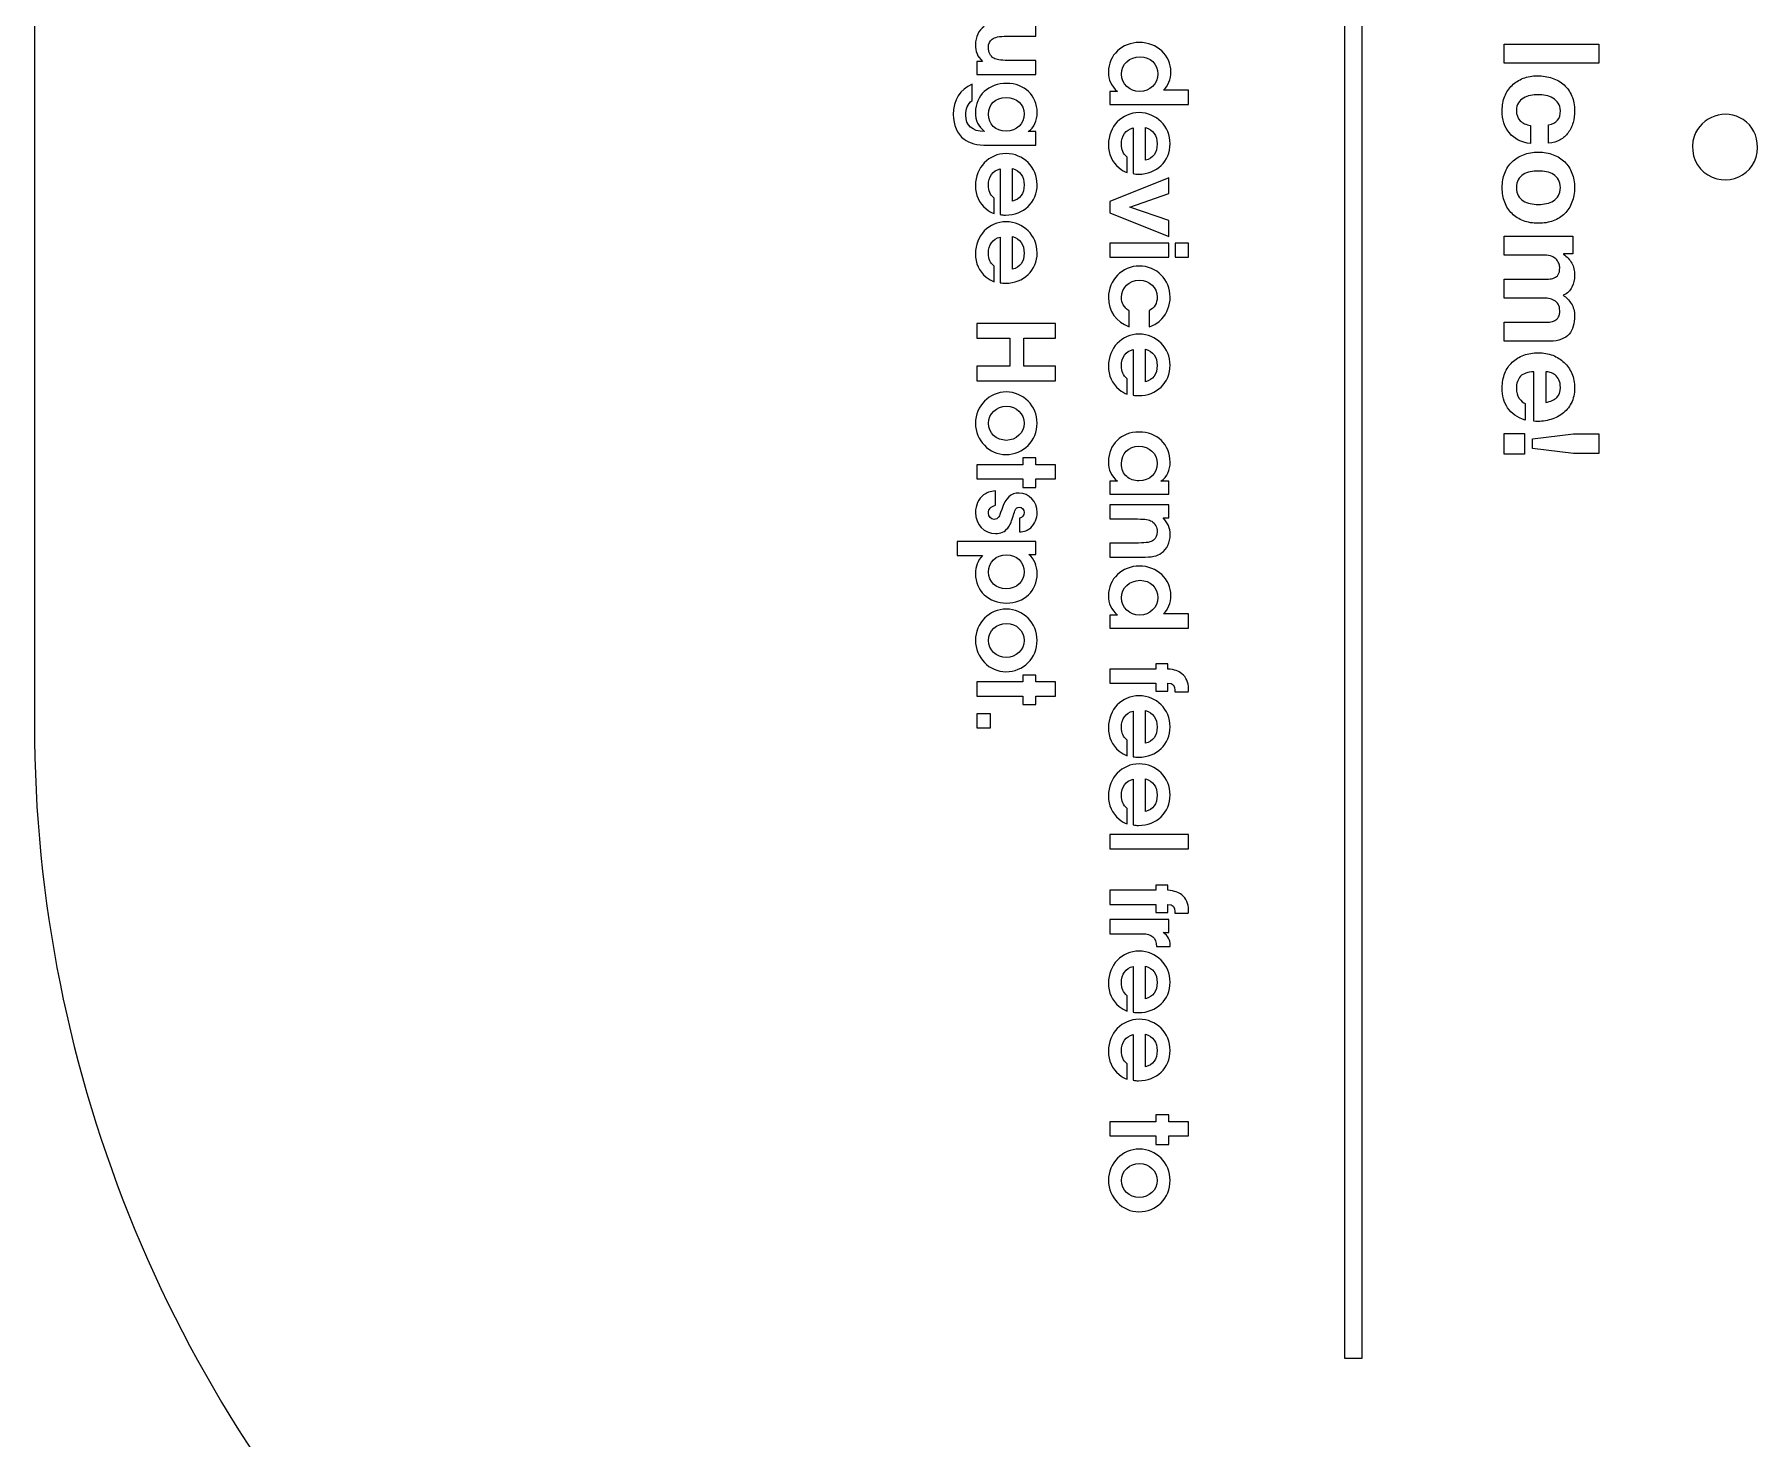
# Model space of a CAD drawing. Extents: x -98 to 566, y 230 to 443.
# Drawn here: x 146.54 to 192.25, y 312.29 to 349.54 of the extents above; entities that cross this region are included whole.
import ezdxf

# ---------------------------------------------------------------- set-up
doc = ezdxf.new("R2010")
doc.units = 0
doc.layers.add('Layer', color=7, linetype='CONTINUOUS')
doc.layers.add('Layer_1', color=7, linetype='CONTINUOUS')

msp = doc.modelspace()

# ---------------------------------------------------------------- linework, layer by layer
at = {"layer": 'Layer', "color": 7}
for p, q in [((181.2925, 376.683681), (181.2925, 314.427222)), ((181.759931, 314.427222), (181.759931, 376.683681)), ((173.100958, 349.490568), (173.100958, 349.865923)), ((172.336135, 349.490568), (173.100958, 349.490568)), ((185.522924, 348.780158), (185.522924, 349.281102)), ((185.522924, 349.281102), (188.041751, 349.281102)), ((188.041751, 349.281102), (188.041751, 348.780158)), ((171.687024, 348.821701), (171.537447, 348.821701)), ((171.537447, 348.821701), (171.537447, 348.474568)), ((173.100958, 348.849923), (172.364358, 348.849923)), ((173.100958, 348.474568), (173.100958, 348.849923)), ((188.041751, 348.780158), (185.522924, 348.780158)), ((171.537447, 348.474568), (173.100958, 348.474568)), ((171.410447, 347.789868), (171.410447, 348.216024)), ((175.268424, 348.026286), (175.065224, 348.026286)), ((175.065224, 348.026286), (175.065224, 347.681975)), ((177.150847, 348.05733), (176.490447, 348.05733)), ((177.150847, 347.681975), (177.150847, 348.05733)), ((175.065224, 347.681975), (177.150847, 347.681975)), ((173.100958, 346.960135), (172.903402, 346.960135)), ((173.100958, 346.601713), (173.100958, 346.960135)), ((175.680469, 347.057812), (175.680469, 345.847079)), ((176.010669, 346.202679), (176.010669, 347.069101)), ((186.221426, 347.126307), (186.221426, 346.643002)), ((186.704729, 346.653585), (186.704729, 347.143946)), ((171.83378, 346.601713), (173.100958, 346.601713)), ((192.246518, 346.537169), (192.246518, 346.537169)), ((175.528069, 345.872479), (175.528069, 346.281701)), ((172.152691, 345.971934), (172.152691, 344.7612)), ((172.482891, 345.1168), (172.482891, 345.983223)), ((176.628735, 345.738084), (175.065224, 345.108729)), ((176.628735, 345.320396), (176.628735, 345.738084)), ((172.000291, 344.7866), (172.000291, 345.195823)), ((175.065224, 345.108729), (175.065224, 344.809573)), ((175.59298, 344.959151), (176.628735, 345.320396)), ((175.065224, 344.809573), (176.628735, 344.180218)), ((176.628735, 344.603551), (175.59298, 344.959151)), ((176.628735, 344.180218), (176.628735, 344.603551)), ((172.152691, 344.163934), (172.152691, 342.9532)), ((172.482891, 343.3088), (172.482891, 344.175222)), ((175.065224, 344.00651), (175.065224, 343.631154)), ((176.628735, 344.00651), (175.065224, 344.00651)), ((176.628735, 343.631154), (176.628735, 344.00651)), ((176.798069, 344.00651), (176.798069, 343.631154)), ((177.150847, 344.00651), (176.798069, 344.00651)), ((177.150847, 343.631154), (177.150847, 344.00651)), ((185.522924, 343.688022), (185.522924, 344.188967)), ((185.522924, 344.188967), (187.346785, 344.188967)), ((187.346785, 344.189249), (187.346785, 343.716527)), ((172.000291, 342.9786), (172.000291, 343.387822)), ((175.065224, 343.631154), (176.628735, 343.631154)), ((176.798069, 343.631154), (177.150847, 343.631154)), ((186.581257, 343.688022), (185.522924, 343.688022)), ((187.346785, 343.716527), (187.09984, 343.716527)), ((187.09984, 343.716527), (187.09984, 343.709471)), ((185.522924, 342.545163), (185.522924, 343.046108)), ((185.522924, 343.046108), (186.545979, 343.046108)), ((186.538926, 342.545163), (185.522924, 342.545163)), ((175.578869, 341.784772), (175.578869, 342.208105)), ((176.106624, 342.208105), (176.106624, 341.784772)), ((171.537447, 341.86687), (171.537447, 341.480226)), ((173.623069, 341.86687), (171.537447, 341.86687)), ((171.537447, 341.480226), (172.412335, 341.480226)), ((172.412335, 341.480226), (172.412335, 340.735159)), ((172.782047, 340.735159), (172.782047, 341.480226)), ((172.782047, 341.480226), (173.623069, 341.480226)), ((173.623069, 341.480226), (173.623069, 341.86687)), ((185.522924, 341.402304), (185.522924, 341.903249)), ((185.522924, 341.903249), (186.556565, 341.903249)), ((175.680469, 341.181861), (175.680469, 339.971127)), ((176.010669, 340.326727), (176.010669, 341.19315)), ((186.743538, 341.402304), (185.522924, 341.402304)), ((172.412335, 340.735159), (171.537447, 340.735159)), ((171.537447, 340.735159), (171.537447, 340.348515)), ((173.623069, 340.735159), (172.782047, 340.735159)), ((173.623069, 340.348515), (173.623069, 340.735159)), ((186.313146, 339.277707), (186.313146, 340.593568)), ((186.630646, 340.593568), (186.630646, 339.778652)), ((171.537447, 340.348515), (173.623069, 340.348515)), ((175.528069, 339.996527), (175.528069, 340.40575)), ((186.087368, 339.75043), (186.087368, 339.309457)), ((185.522924, 338.402056), (185.522924, 338.955918)), ((185.522924, 338.955918), (186.066201, 338.955918)), ((186.066201, 338.955918), (186.066201, 338.402056)), ((186.277868, 338.807751), (187.364424, 338.941806)), ((186.277868, 338.557279), (186.277868, 338.807751)), ((187.364424, 338.941806), (188.041751, 338.941806)), ((188.041751, 338.941806), (188.041751, 338.419695)), ((173.100958, 338.307173), (172.759469, 338.307173)), ((172.759469, 338.307173), (172.759469, 338.123729)), ((173.100958, 338.123729), (173.100958, 338.307173)), ((186.066201, 338.402056), (185.522924, 338.402056)), ((187.364424, 338.419695), (186.277868, 338.557279)), ((188.041751, 338.419695), (187.364424, 338.419695)), ((171.537447, 338.123729), (171.537447, 337.748373)), ((172.759469, 338.123729), (171.537447, 338.123729)), ((173.623069, 338.123729), (173.100958, 338.123729)), ((173.623069, 337.748373), (173.623069, 338.123729)), ((171.537447, 337.748373), (172.759469, 337.748373)), ((172.034158, 337.051905), (172.034158, 337.430083)), ((172.759469, 337.748373), (172.759469, 337.522596)), ((172.759469, 337.522596), (173.100958, 337.522596)), ((173.100958, 337.522596), (173.100958, 337.748373)), ((173.100958, 337.748373), (173.623069, 337.748373)), ((175.268424, 337.685353), (175.065224, 337.685353)), ((175.065224, 337.685353), (175.065224, 337.341042)), ((175.065224, 337.341042), (176.628735, 337.341042)), ((176.628735, 337.685353), (176.419891, 337.685353)), ((176.628735, 337.341042), (176.628735, 337.685353)), ((175.065224, 337.06119), (175.065224, 336.685835)), ((176.628735, 337.06119), (175.065224, 337.06119)), ((176.628735, 336.714057), (176.628735, 337.06119)), ((172.669158, 336.707594), (172.669158, 336.340705)), ((175.065224, 336.685835), (175.801824, 336.685835)), ((176.479158, 336.714057), (176.628735, 336.714057)), ((171.015335, 336.091052), (171.015335, 335.715696)), ((173.100958, 336.091052), (171.015335, 336.091052)), ((173.100958, 335.74674), (173.100958, 336.091052)), ((175.830047, 336.048013), (175.065224, 336.048013)), ((175.065224, 336.048013), (175.065224, 335.672657)), ((171.015335, 335.715696), (171.684202, 335.715696)), ((172.917513, 335.74674), (173.100958, 335.74674)), ((175.065224, 335.672657), (175.903424, 335.672657)), ((175.268424, 334.135647), (175.065224, 334.135647)), ((175.065224, 334.135647), (175.065224, 333.791336)), ((177.150847, 334.166691), (176.490447, 334.166691)), ((177.150847, 333.791336), (177.150847, 334.166691)), ((175.065224, 333.791336), (177.150847, 333.791336)), ((176.600513, 332.841799), (176.287247, 332.841799)), ((176.287247, 332.841799), (176.287247, 332.706332)), ((176.600513, 332.706332), (176.600513, 332.841799)), ((171.537447, 332.363517), (171.537447, 331.988161)), ((172.759469, 332.363517), (171.537447, 332.363517)), ((173.100958, 332.546961), (172.759469, 332.546961)), ((172.759469, 332.546961), (172.759469, 332.363517)), ((173.100958, 332.363517), (173.100958, 332.546961)), ((173.623069, 332.363517), (173.100958, 332.363517)), ((173.623069, 331.988161), (173.623069, 332.363517)), ((175.065224, 332.706332), (175.065224, 332.330977)), ((176.287247, 332.706332), (175.065224, 332.706332)), ((175.065224, 332.330977), (176.287247, 332.330977)), ((176.287247, 332.330977), (176.287247, 332.11931)), ((176.600513, 332.11931), (176.600513, 332.330977)), ((171.537447, 331.988161), (172.759469, 331.988161)), ((172.759469, 331.988161), (172.759469, 331.762384)), ((173.100958, 331.762384), (173.100958, 331.988161)), ((173.100958, 331.988161), (173.623069, 331.988161)), ((176.287247, 332.11931), (176.600513, 332.11931)), ((176.789602, 332.133421), (176.789602, 332.096732)), ((176.789602, 332.096732), (177.145202, 332.096732)), ((171.537447, 331.520293), (171.537447, 331.144938)), ((171.898691, 331.520293), (171.537447, 331.520293)), ((171.898691, 331.144938), (171.898691, 331.520293)), ((172.759469, 331.762384), (173.100958, 331.762384)), ((175.680469, 331.590708), (175.680469, 330.379974)), ((176.010669, 330.735574), (176.010669, 331.601997)), ((171.537447, 331.144938), (171.898691, 331.144938)), ((175.528069, 330.405374), (175.528069, 330.814597)), ((175.680469, 329.782736), (175.680469, 328.572002)), ((176.010669, 328.927602), (176.010669, 329.794025)), ((175.528069, 328.597402), (175.528069, 329.006625)), ((175.065224, 328.313402), (175.065224, 327.938047)), ((177.150847, 328.313402), (175.065224, 328.313402)), ((177.150847, 327.938047), (177.150847, 328.313402)), ((175.065224, 327.938047), (177.150847, 327.938047)), ((175.065224, 326.835884), (175.065224, 326.460529)), ((176.287247, 326.835884), (175.065224, 326.835884)), ((176.600513, 326.971351), (176.287247, 326.971351)), ((176.287247, 326.971351), (176.287247, 326.835884)), ((176.600513, 326.835884), (176.600513, 326.971351)), ((175.065224, 326.460529), (176.287247, 326.460529)), ((176.287247, 326.460529), (176.287247, 326.248862)), ((176.600513, 326.248862), (176.600513, 326.460529)), ((175.065224, 326.058955), (175.065224, 325.683599)), ((176.628735, 326.058955), (175.065224, 326.058955)), ((176.287247, 326.248862), (176.600513, 326.248862)), ((176.628735, 325.714644), (176.628735, 326.058955)), ((176.789602, 326.262973), (176.789602, 326.226284)), ((176.789602, 326.226284), (177.145202, 326.226284)), ((175.065224, 325.683599), (175.934469, 325.683599)), ((176.476335, 325.714644), (176.628735, 325.714644)), ((176.30418, 325.347755), (176.665424, 325.347755)), ((176.665424, 325.347755), (176.665424, 325.375977)), ((175.680469, 324.816274), (175.680469, 323.60554)), ((176.010669, 323.96114), (176.010669, 324.827563)), ((175.528069, 323.63094), (175.528069, 324.040163)), ((175.680469, 323.008302), (175.680469, 321.797568)), ((176.010669, 322.153168), (176.010669, 323.019591)), ((175.528069, 321.822968), (175.528069, 322.232191)), ((175.065224, 320.694305), (175.065224, 320.31895)), ((176.287247, 320.694305), (175.065224, 320.694305)), ((176.628735, 320.87775), (176.287247, 320.87775)), ((176.287247, 320.87775), (176.287247, 320.694305)), ((176.628735, 320.694305), (176.628735, 320.87775)), ((177.150847, 320.694305), (176.628735, 320.694305)), ((177.150847, 320.31895), (177.150847, 320.694305)), ((175.065224, 320.31895), (176.287247, 320.31895)), ((176.287247, 320.31895), (176.287247, 320.093172)), ((176.287247, 320.093172), (176.628735, 320.093172)), ((176.628735, 320.093172), (176.628735, 320.31895)), ((176.628735, 320.31895), (177.150847, 320.31895)), ((181.2925, 314.427222), (181.759931, 314.427222))]:
    msp.add_line(p, q, dxfattribs=at)
for points in [[(171.73218, 349.74739), (171.582602, 349.642968), (171.500758, 349.473634), (171.500758, 349.270434)], [(171.500758, 349.270434), (171.500758, 349.081345), (171.548735, 348.962812), (171.687024, 348.821701)], [(171.845069, 349.194234), (171.845069, 349.29019), (171.876113, 349.363568), (171.943847, 349.414368)], [(171.943847, 349.414368), (172.01158, 349.46799), (172.127294, 349.490568), (172.336135, 349.490568)], [(175.849802, 349.32733), (175.38696, 349.32733), (175.028535, 348.985841), (175.028535, 348.542752)], [(176.68518, 348.545575), (176.68518, 348.983019), (176.318291, 349.32733), (175.849802, 349.32733)], [(171.989002, 348.90919), (171.898691, 348.962812), (171.845069, 349.067234), (171.845069, 349.194234)], [(172.364358, 348.849923), (172.158338, 348.849923), (172.056735, 348.864034), (171.989002, 348.90919)], [(175.372847, 348.483486), (175.372847, 348.745952), (175.59016, 348.949152), (175.866735, 348.949152)], [(175.866735, 348.949152), (176.132024, 348.949152), (176.340869, 348.748775), (176.340869, 348.491952)], [(175.028535, 348.542752), (175.028535, 348.331086), (175.099091, 348.175864), (175.268424, 348.026286)], [(175.855447, 348.029108), (175.584516, 348.029108), (175.372847, 348.229486), (175.372847, 348.483486)], [(176.340869, 348.491952), (176.340869, 348.229486), (176.129202, 348.029108), (175.855447, 348.029108)], [(176.490447, 348.05733), (176.611802, 348.167397), (176.68518, 348.348019), (176.68518, 348.545575)], [(185.73459, 348.188168), (185.819257, 348.268122), (185.918035, 348.330437), (186.030924, 348.375141)], [(186.030924, 348.375141), (186.146166, 348.419816), (186.271989, 348.442168), (186.408399, 348.442168)], [(186.408399, 348.442168), (186.549507, 348.442168), (186.680035, 348.422131), (186.799979, 348.382196)], [(186.799979, 348.382196), (186.922275, 348.339863), (187.026934, 348.278705), (187.113954, 348.198752)], [(171.410447, 348.216024), (171.097183, 348.089024), (170.913735, 347.795513), (170.913735, 347.41169)], [(172.330491, 348.241424), (171.847894, 348.241424), (171.500758, 347.91969), (171.500758, 347.473779)], [(171.845069, 347.422979), (171.845069, 347.69109), (172.028516, 347.863246), (172.313558, 347.863246)], [(172.313558, 347.863246), (172.601424, 347.863246), (172.793335, 347.69109), (172.793335, 347.428624)], [(173.137647, 347.470957), (173.137647, 347.914046), (172.793335, 348.241424), (172.330491, 348.241424)], [(185.473538, 347.521418), (185.473538, 347.660159), (185.49589, 347.786002), (185.540563, 347.898891)], [(185.540563, 347.898891), (185.5876, 348.01178), (185.652277, 348.108187), (185.73459, 348.188168)], [(186.037982, 347.85303), (185.983888, 347.820094), (185.939201, 347.776576), (185.903926, 347.722502)], [(186.224951, 347.920057), (186.15675, 347.905946), (186.094424, 347.883594), (186.037982, 347.85303)], [(186.426038, 347.941224), (186.360184, 347.941224), (186.293156, 347.934168), (186.224951, 347.920057)], [(186.630646, 347.920057), (186.56009, 347.934168), (186.491886, 347.941224), (186.426038, 347.941224)], [(186.821149, 347.849502), (186.764701, 347.882409), (186.701201, 347.905946), (186.630646, 347.920057)], [(186.96226, 347.715446), (186.926979, 347.76952), (186.879941, 347.814224), (186.821149, 347.849502)], [(187.113954, 348.198752), (187.203323, 348.11877), (187.272701, 348.021178), (187.32209, 347.905946)], [(187.32209, 347.905946), (187.371479, 347.790687), (187.396174, 347.659002), (187.396176, 347.510835)], [(170.913735, 347.41169), (170.913735, 347.129468), (171.012513, 346.906513), (171.19878, 346.759757)], [(171.243935, 347.397579), (171.243935, 347.572557), (171.289091, 347.679802), (171.410447, 347.789868)], [(171.743469, 346.960135), (171.407627, 346.974246), (171.243935, 347.118179), (171.243935, 347.397579)], [(171.500758, 347.473779), (171.500758, 347.253646), (171.571313, 347.10689), (171.743469, 346.960135)], [(172.313558, 346.977068), (172.031338, 346.977068), (171.845069, 347.154868), (171.845069, 347.422979)], [(172.793335, 347.428624), (172.793335, 347.160513), (172.598602, 346.977068), (172.313558, 346.977068)], [(172.903402, 346.960135), (173.061447, 347.075846), (173.137647, 347.245179), (173.137647, 347.470957)], [(175.841335, 347.464212), (175.384138, 347.464212), (175.028535, 347.094501), (175.028535, 346.617545)], [(176.665424, 346.640123), (176.665424, 347.100145), (176.301358, 347.464212), (175.841335, 347.464212)], [(185.664035, 346.925224), (185.537035, 347.080446), (185.473538, 347.279159), (185.473538, 347.521418)], [(185.903926, 347.722502), (185.868646, 347.6684), (185.851007, 347.602557), (185.85101, 347.524946)], [(185.85101, 347.524946), (185.851007, 347.407344), (185.883934, 347.315622), (185.949788, 347.24978)], [(186.704729, 347.143946), (186.914045, 347.176853), (187.018701, 347.300326), (187.018701, 347.514363)], [(187.018701, 347.514363), (187.018701, 347.594316), (186.999877, 347.661344), (186.96226, 347.715446)], [(187.396176, 347.510835), (187.396174, 347.402631), (187.382065, 347.299168), (187.35384, 347.200391)], [(191.870749, 347.278376), (191.396577, 347.592468), (190.757019, 347.372333), (190.562636, 346.827654)], [(175.372847, 346.626012), (175.372847, 346.848968), (175.49138, 347.012656), (175.680469, 347.057812)], [(176.010669, 347.069101), (176.211047, 347.009834), (176.321113, 346.857434), (176.321113, 346.634479)], [(185.949788, 347.24978), (186.017989, 347.183909), (186.108535, 347.142761), (186.221426, 347.126307)], [(187.35384, 347.200391), (187.325618, 347.099242), (187.282108, 347.009891), (187.223313, 346.93228)], [(192.246518, 346.537169), (192.24773, 346.864961), (192.12211, 347.111888), (191.870749, 347.278376)], [(171.19878, 346.759757), (171.342713, 346.64969), (171.534627, 346.601713), (171.83378, 346.601713)], [(175.028535, 346.617545), (175.028535, 346.360723), (175.121669, 346.160345), (175.310758, 345.996656)], [(175.528069, 346.281701), (175.41518, 346.377656), (175.372847, 346.47079), (175.372847, 346.626012)], [(175.824402, 345.832968), (176.309824, 345.832968), (176.665424, 346.174456), (176.665424, 346.640123)], [(176.321113, 346.634479), (176.321113, 346.403056), (176.211047, 346.250656), (176.010669, 346.202679)], [(186.221426, 346.643002), (185.979184, 346.675909), (185.793388, 346.770002), (185.664035, 346.925224)], [(187.008121, 346.74178), (186.9211, 346.69002), (186.819969, 346.660641), (186.704729, 346.653585)], [(187.223313, 346.93228), (187.166868, 346.854668), (187.095136, 346.791168), (187.008121, 346.74178)], [(190.562636, 346.827654), (190.450037, 346.512157), (190.563847, 346.100049), (190.82032, 345.889666)], [(190.82032, 345.889666), (191.394009, 345.419575), (192.245428, 345.806464), (192.246518, 346.537169)], [(172.313558, 346.378334), (171.85636, 346.378334), (171.500758, 346.008623), (171.500758, 345.531667)], [(173.137647, 345.554245), (173.137647, 346.014267), (172.77358, 346.378334), (172.313558, 346.378334)], [(185.540563, 345.862573), (185.5876, 345.977832), (185.652277, 346.07661), (185.73459, 346.158906)], [(185.73459, 346.158906), (185.819257, 346.24123), (185.920388, 346.30473), (186.037982, 346.349406)], [(186.037982, 346.349406), (186.155573, 346.39411), (186.287277, 346.416434), (186.433093, 346.416434)], [(186.433093, 346.416434), (186.578906, 346.416434), (186.710608, 346.394138), (186.828201, 346.349406)], [(186.828201, 346.349406), (186.948146, 346.30473), (187.049275, 346.24123), (187.131593, 346.158906)], [(187.131593, 346.158906), (187.216257, 346.07661), (187.280934, 345.977832), (187.325621, 345.862573)], [(171.845069, 345.540134), (171.845069, 345.763089), (171.963602, 345.926778), (172.152691, 345.971934)], [(172.482891, 345.983223), (172.683269, 345.923956), (172.793335, 345.771556), (172.793335, 345.5486)], [(175.310758, 345.996656), (175.384135, 345.93739), (175.449047, 345.897879), (175.528069, 345.872479)], [(175.680469, 345.847079), (175.734091, 345.83579), (175.767958, 345.832968), (175.824402, 345.832968)], [(185.473538, 345.474517), (185.473538, 345.617999), (185.49589, 345.747341), (185.540563, 345.862573)], [(185.900396, 345.686184), (185.867472, 345.629739), (185.851007, 345.559184), (185.85101, 345.474517)], [(186.030924, 345.823767), (185.976833, 345.788489), (185.933323, 345.742628), (185.900396, 345.686184)], [(186.217896, 345.894323), (186.149694, 345.880212), (186.087368, 345.856702), (186.030924, 345.823767)], [(186.433093, 345.915489), (186.360184, 345.915489), (186.288451, 345.908434), (186.217896, 345.894323)], [(186.648285, 345.894323), (186.577729, 345.908434), (186.505997, 345.915489), (186.433093, 345.915489)], [(186.835257, 345.823767), (186.781163, 345.856702), (186.71884, 345.880212), (186.648285, 345.894323)], [(186.965785, 345.686184), (186.932858, 345.742628), (186.88935, 345.788489), (186.835257, 345.823767)], [(187.018701, 345.474517), (187.018701, 345.559184), (187.001063, 345.629739), (186.965785, 345.686184)], [(187.325621, 345.862573), (187.372656, 345.747341), (187.396174, 345.617999), (187.396176, 345.474517)], [(171.500758, 345.531667), (171.500758, 345.274845), (171.593891, 345.074467), (171.78298, 344.910778)], [(172.000291, 345.195823), (171.887402, 345.291778), (171.845069, 345.384912), (171.845069, 345.540134)], [(172.296624, 344.747089), (172.782047, 344.747089), (173.137647, 345.088578), (173.137647, 345.554245)], [(172.793335, 345.5486), (172.793335, 345.317178), (172.683269, 345.164778), (172.482891, 345.1168)], [(185.540563, 345.086462), (185.495878, 345.201721), (185.473538, 345.331064), (185.473538, 345.474517)], [(185.85101, 345.474517), (185.851007, 345.38985), (185.867463, 345.319295), (185.900396, 345.26285)], [(185.900396, 345.26285), (185.933323, 345.204064), (185.976833, 345.158202), (186.030924, 345.125267)], [(186.030924, 345.125267), (186.087368, 345.089989), (186.149694, 345.065295), (186.217896, 345.051184)], [(186.648285, 345.051184), (186.71884, 345.065295), (186.781163, 345.089989), (186.835257, 345.125267)], [(186.835257, 345.125267), (186.88935, 345.158202), (186.932858, 345.204064), (186.965785, 345.26285)], [(186.965785, 345.26285), (187.001063, 345.319295), (187.018701, 345.38985), (187.018701, 345.474517)], [(187.396176, 345.474517), (187.396174, 345.331064), (187.372667, 345.201721), (187.325621, 345.086462)], [(171.78298, 344.910778), (171.856358, 344.851512), (171.921269, 344.812), (172.000291, 344.7866)], [(172.152691, 344.7612), (172.206313, 344.749912), (172.24018, 344.747089), (172.296624, 344.747089)], [(185.73459, 344.7866), (185.652277, 344.868925), (185.5876, 344.968888), (185.540563, 345.086462)], [(186.037982, 344.5961), (185.920388, 344.640804), (185.819257, 344.704304), (185.73459, 344.7866)], [(186.217896, 345.051184), (186.288451, 345.037073), (186.360184, 345.030017), (186.433093, 345.030017)], [(186.433093, 345.030017), (186.505997, 345.030017), (186.577729, 345.037073), (186.648285, 345.051184)], [(187.131593, 344.7866), (187.049275, 344.704304), (186.948146, 344.640804), (186.828201, 344.5961)], [(187.325621, 345.086462), (187.280934, 344.968888), (187.216257, 344.868925), (187.131593, 344.7866)], [(172.313558, 344.570334), (171.85636, 344.570334), (171.500758, 344.200622), (171.500758, 343.723667)], [(173.137647, 343.746245), (173.137647, 344.206267), (172.77358, 344.570334), (172.313558, 344.570334)], [(186.433093, 344.529073), (186.287277, 344.529073), (186.155573, 344.551368), (186.037982, 344.5961)], [(186.828201, 344.5961), (186.710608, 344.551425), (186.578906, 344.529073), (186.433093, 344.529073)], [(171.845069, 343.732134), (171.845069, 343.955089), (171.963602, 344.118778), (172.152691, 344.163934)], [(172.296624, 342.939089), (172.782047, 342.939089), (173.137647, 343.280578), (173.137647, 343.746245)], [(172.482891, 344.175222), (172.683269, 344.115956), (172.793335, 343.963556), (172.793335, 343.7406)], [(172.793335, 343.7406), (172.793335, 343.509178), (172.683269, 343.356778), (172.482891, 343.3088)], [(171.500758, 343.723667), (171.500758, 343.466845), (171.593891, 343.266467), (171.78298, 343.102778)], [(172.000291, 343.387822), (171.887402, 343.483778), (171.845069, 343.576911), (171.845069, 343.732134)], [(175.84698, 343.396261), (175.392605, 343.396261), (175.028535, 343.023728), (175.028535, 342.560883)], [(176.665424, 342.572172), (176.665424, 343.035016), (176.307002, 343.396261), (175.84698, 343.396261)], [(186.796454, 343.649217), (186.742358, 343.675181), (186.670628, 343.688022), (186.581257, 343.688022)], [(186.923451, 343.557494), (186.895229, 343.592772), (186.852896, 343.623365), (186.796454, 343.649217)], [(186.983424, 343.444606), (186.974026, 343.482254), (186.954025, 343.519874), (186.923451, 343.557494)], [(186.958729, 343.169439), (186.986951, 343.20943), (187.001063, 343.269402), (187.001063, 343.349356)], [(187.001063, 343.349356), (187.001063, 343.37532), (186.995192, 343.406985), (186.983424, 343.444606)], [(187.09984, 343.709471), (187.193913, 343.643629), (187.266823, 343.564832), (187.318563, 343.47311)], [(187.318563, 343.47311), (187.370302, 343.379045), (187.396174, 343.272027), (187.396176, 343.152082)], [(171.78298, 343.102778), (171.856358, 343.043511), (171.921269, 343.004), (172.000291, 342.9786)], [(172.152691, 342.9532), (172.206313, 342.941911), (172.24018, 342.939089), (172.296624, 342.939089)], [(175.372847, 342.563705), (175.372847, 342.82335), (175.576049, 343.018083), (175.849802, 343.018083)], [(175.849802, 343.018083), (176.123558, 343.018083), (176.321113, 342.831816), (176.321113, 342.572172)], [(186.545979, 343.046108), (186.597719, 343.046108), (186.650636, 343.046108), (186.704729, 343.049494)], [(186.704729, 343.049494), (186.758823, 343.052317), (186.808212, 343.062477), (186.852896, 343.081244)], [(186.852896, 343.081244), (186.89758, 343.097613), (186.932858, 343.127106), (186.958729, 343.169439)], [(187.325621, 342.83811), (187.280934, 342.741703), (187.203323, 342.668777), (187.092785, 342.619388)], [(187.396176, 343.152082), (187.396174, 343.036851), (187.372667, 342.932203), (187.325621, 342.83811)], [(175.028535, 342.560883), (175.028535, 342.196816), (175.228916, 341.914594), (175.578869, 341.784772)], [(175.578869, 342.208105), (175.434935, 342.301239), (175.372847, 342.408483), (175.372847, 342.563705)], [(176.321113, 342.572172), (176.321113, 342.402839), (176.250558, 342.284305), (176.106624, 342.208105)], [(176.445291, 341.996439), (176.586402, 342.148839), (176.665424, 342.354861), (176.665424, 342.572172)], [(186.704729, 342.534721), (186.650636, 342.541777), (186.595368, 342.545163), (186.538926, 342.545163)], [(186.852896, 342.485332), (186.810563, 342.508757), (186.761174, 342.525323), (186.704729, 342.534721)], [(186.958729, 342.383027), (186.932849, 342.42536), (186.89758, 342.459481), (186.852896, 342.485332)], [(187.001063, 342.210166), (187.001063, 342.280721), (186.986951, 342.338351), (186.958729, 342.383027)], [(187.092785, 342.619388), (187.172747, 342.565314), (187.243302, 342.492388), (187.304451, 342.400666)], [(187.304451, 342.400666), (187.3656, 342.306601), (187.396174, 342.196054), (187.396176, 342.069054)], [(176.106624, 341.784772), (176.264669, 341.838394), (176.346513, 341.889194), (176.445291, 341.996439)], [(186.556565, 341.903249), (186.617712, 341.903249), (186.67533, 341.906071), (186.729424, 341.910304)], [(186.729424, 341.910304), (186.783517, 341.915102), (186.830552, 341.927802), (186.870535, 341.94911)], [(186.870535, 341.94911), (186.910517, 341.970277), (186.942267, 342.002027), (186.965785, 342.04436)], [(186.965785, 342.04436), (186.989294, 342.084351), (187.001063, 342.13961), (187.001063, 342.210166)], [(187.396176, 342.069054), (187.396174, 341.972647), (187.384408, 341.883268), (187.360899, 341.800943)], [(175.841335, 341.588261), (175.384138, 341.588261), (175.028535, 341.21855), (175.028535, 340.741594)], [(176.665424, 340.764172), (176.665424, 341.224194), (176.301358, 341.588261), (175.841335, 341.588261)], [(187.043399, 341.451693), (186.96108, 341.418786), (186.861128, 341.402304), (186.743538, 341.402304)], [(187.248007, 341.589277), (187.196267, 341.53049), (187.128063, 341.484629), (187.043399, 341.451693)], [(187.360899, 341.800943), (187.33739, 341.718647), (187.299747, 341.648092), (187.248007, 341.589277)], [(175.372847, 340.750061), (175.372847, 340.973016), (175.49138, 341.136705), (175.680469, 341.181861)], [(176.010669, 341.19315), (176.211047, 341.133883), (176.321113, 340.981483), (176.321113, 340.758527)], [(185.741646, 340.844041), (185.826313, 340.923994), (185.927444, 340.986337), (186.045038, 341.031013)], [(186.045038, 341.031013), (186.162628, 341.073346), (186.291979, 341.094513), (186.433093, 341.094513)], [(186.433093, 341.094513), (186.569497, 341.094513), (186.696497, 341.072217), (186.814093, 341.027485)], [(186.814093, 341.027485), (186.931684, 340.982809), (187.032813, 340.919309), (187.117479, 340.836985)], [(175.028535, 340.741594), (175.028535, 340.484772), (175.121669, 340.284394), (175.310758, 340.120705)], [(175.528069, 340.40575), (175.41518, 340.501705), (175.372847, 340.594838), (175.372847, 340.750061)], [(175.824402, 339.957016), (176.309824, 339.957016), (176.665424, 340.298505), (176.665424, 340.764172)], [(176.321113, 340.758527), (176.321113, 340.527105), (176.211047, 340.374705), (176.010669, 340.326727)], [(185.473538, 340.16318), (185.473538, 340.306633), (185.497047, 340.436004), (185.544093, 340.551235)], [(185.544093, 340.551235), (185.591128, 340.666466), (185.656979, 340.764087), (185.741646, 340.844041)], [(186.313146, 340.593568), (186.153222, 340.586513), (186.035628, 340.545365), (185.960368, 340.470096)], [(186.750593, 340.572402), (186.705906, 340.584255), (186.665924, 340.591311), (186.630646, 340.593568)], [(186.87759, 340.505374), (186.837608, 340.535939), (186.795275, 340.558291), (186.750593, 340.572402)], [(187.117479, 340.836985), (187.204497, 340.754661), (187.272701, 340.657068), (187.32209, 340.54418)], [(187.32209, 340.54418), (187.371479, 340.428948), (187.396174, 340.301948), (187.396176, 340.16318)], [(175.310758, 340.120705), (175.384135, 340.061438), (175.449047, 340.021927), (175.528069, 339.996527)], [(185.618174, 339.634013), (185.52175, 339.779837), (185.473538, 339.956226), (185.473538, 340.16318)], [(185.960368, 340.470096), (185.887462, 340.394828), (185.851007, 340.286652), (185.85101, 340.145541)], [(185.85101, 340.145541), (185.851007, 340.04442), (185.875704, 339.957383), (185.92509, 339.884485)], [(186.976368, 340.378374), (186.950488, 340.430105), (186.917573, 340.472439), (186.87759, 340.505374)], [(186.919926, 339.905652), (186.985775, 339.964439), (187.018701, 340.055004), (187.018701, 340.177291)], [(187.018701, 340.177291), (187.018701, 340.257244), (187.00459, 340.324272), (186.976368, 340.378374)], [(187.396176, 340.16318), (187.396174, 340.007957), (187.3656, 339.872716), (187.304451, 339.757485)], [(172.319202, 340.055879), (171.867649, 340.055879), (171.500758, 339.683345), (171.500758, 339.226145)], [(171.845069, 339.223323), (171.845069, 339.477323), (172.056738, 339.677701), (172.324847, 339.677701)], [(173.137647, 339.228968), (173.137647, 339.683345), (172.767935, 340.055879), (172.319202, 340.055879)], [(172.324847, 339.677701), (172.581669, 339.677701), (172.793335, 339.471679), (172.793335, 339.226145)], [(175.680469, 339.971127), (175.734091, 339.959838), (175.767958, 339.957016), (175.824402, 339.957016)], [(186.087368, 339.309457), (185.871, 339.380013), (185.7146, 339.488189), (185.618174, 339.634013)], [(185.92509, 339.884485), (185.976833, 339.811587), (186.030924, 339.766883), (186.087368, 339.75043)], [(186.630646, 339.778652), (186.757646, 339.802076), (186.854073, 339.844494), (186.919926, 339.905652)], [(187.304451, 339.757485), (187.245656, 339.642254), (187.165691, 339.548161), (187.064563, 339.475263)], [(171.500758, 339.226145), (171.500758, 338.771768), (171.867649, 338.39359), (172.307913, 338.39359)], [(172.319202, 338.771768), (172.056738, 338.771768), (171.845069, 338.974968), (171.845069, 339.223323)], [(172.307913, 338.39359), (172.77358, 338.39359), (173.137647, 338.757656), (173.137647, 339.228968)], [(172.793335, 339.226145), (172.793335, 338.974968), (172.578847, 338.771768), (172.319202, 338.771768)], [(186.71884, 339.312985), (186.589489, 339.28005), (186.454257, 339.268309), (186.313146, 339.277707)], [(187.064563, 339.475263), (186.963434, 339.399994), (186.848191, 339.34592), (186.71884, 339.312985)], [(175.841335, 338.992042), (175.370027, 338.992042), (175.028535, 338.661842), (175.028535, 338.204642)], [(176.665424, 338.196175), (176.665424, 338.65902), (176.318291, 338.992042), (175.841335, 338.992042)], [(175.372847, 338.15102), (175.372847, 338.424775), (175.559116, 338.613864), (175.832869, 338.613864)], [(175.832869, 338.613864), (176.117913, 338.613864), (176.321113, 338.424775), (176.321113, 338.156664)], [(175.028535, 338.204642), (175.028535, 337.984509), (175.099091, 337.834931), (175.268424, 337.685353)], [(175.513958, 337.809531), (175.423647, 337.885731), (175.372847, 338.007086), (175.372847, 338.15102)], [(175.835691, 337.696642), (175.722802, 337.696642), (175.59298, 337.741798), (175.513958, 337.809531)], [(176.321113, 338.156664), (176.321113, 337.888553), (176.120735, 337.696642), (175.835691, 337.696642)], [(176.419891, 337.685353), (176.592047, 337.815175), (176.665424, 337.970398), (176.665424, 338.196175)], [(172.034158, 337.430083), (171.881758, 337.41315), (171.802735, 337.38775), (171.718069, 337.325661)], [(172.660691, 337.373639), (172.432094, 337.373639), (172.302269, 337.249461), (172.197847, 336.939016)], [(173.137647, 336.85435), (173.137647, 337.145039), (172.928802, 337.373639), (172.660691, 337.373639)], [(171.718069, 337.325661), (171.582602, 337.224061), (171.500758, 337.046261), (171.500758, 336.857172)], [(171.845069, 336.843061), (171.845069, 336.953128), (171.901513, 337.015216), (172.034158, 337.051905)], [(172.197847, 336.939016), (172.149869, 336.795083), (172.144224, 336.783794), (172.118824, 336.744283)], [(172.491358, 336.732994), (172.539335, 336.885394), (172.539335, 336.885394), (172.556269, 336.922083)], [(172.556269, 336.922083), (172.578847, 336.972883), (172.615535, 336.998283), (172.660691, 336.998283)], [(172.660691, 336.998283), (172.736891, 336.998283), (172.793335, 336.936194), (172.793335, 336.85435)], [(171.500758, 336.857172), (171.500758, 336.543905), (171.735005, 336.298372), (172.034158, 336.298372)], [(171.997469, 336.673728), (171.90998, 336.673728), (171.845069, 336.747105), (171.845069, 336.843061)], [(172.118824, 336.744283), (172.090602, 336.699128), (172.048269, 336.673728), (171.997469, 336.673728)], [(172.034158, 336.298372), (172.169624, 336.298372), (172.282513, 336.349172), (172.358713, 336.445128)], [(172.358713, 336.445128), (172.409513, 336.504394), (172.449024, 336.597528), (172.491358, 336.732994)], [(172.793335, 336.85435), (172.793335, 336.775328), (172.751002, 336.724528), (172.669158, 336.707594)], [(172.669158, 336.340705), (172.801802, 336.34635), (172.880824, 336.377394), (172.965491, 336.453594)], [(172.965491, 336.453594), (173.075558, 336.552372), (173.137647, 336.699128), (173.137647, 336.85435)], [(175.801824, 336.685835), (176.010669, 336.685835), (176.10098, 336.671724), (176.17718, 336.623746)], [(176.17718, 336.623746), (176.270313, 336.564479), (176.321113, 336.465702), (176.321113, 336.347168)], [(176.665424, 336.27379), (176.665424, 336.45159), (176.611802, 336.575768), (176.479158, 336.714057)], [(176.222335, 336.12139), (176.154602, 336.07059), (176.038891, 336.048013), (175.830047, 336.048013)], [(176.321113, 336.347168), (176.321113, 336.251213), (176.287247, 336.17219), (176.222335, 336.12139)], [(176.439647, 335.785546), (176.586402, 335.887146), (176.665424, 336.056479), (176.665424, 336.27379)], [(171.684202, 335.715696), (171.557202, 335.574585), (171.500758, 335.427829), (171.500758, 335.235918)], [(171.845069, 335.275429), (171.845069, 335.540718), (172.048272, 335.738274), (172.322024, 335.738274)], [(172.322024, 335.738274), (172.590135, 335.738274), (172.793335, 335.540718), (172.793335, 335.281074)], [(173.137647, 335.233096), (173.137647, 335.444763), (173.058624, 335.625385), (172.917513, 335.74674)], [(175.903424, 335.672657), (176.182824, 335.672657), (176.318291, 335.700879), (176.439647, 335.785546)], [(171.500758, 335.235918), (171.500758, 334.784363), (171.850716, 334.454163), (172.324847, 334.454163)], [(172.31638, 334.83234), (172.051094, 334.83234), (171.845069, 335.027074), (171.845069, 335.275429)], [(172.793335, 335.281074), (172.793335, 335.027074), (172.587313, 334.83234), (172.31638, 334.83234)], [(172.324847, 334.454163), (172.796158, 334.454163), (173.137647, 334.78154), (173.137647, 335.233096)], [(175.849802, 335.436691), (175.38696, 335.436691), (175.028535, 335.095202), (175.028535, 334.652113)], [(175.372847, 334.592847), (175.372847, 334.855313), (175.59016, 335.058513), (175.866735, 335.058513)], [(176.68518, 334.654936), (176.68518, 335.09238), (176.318291, 335.436691), (175.849802, 335.436691)], [(175.866735, 335.058513), (176.132024, 335.058513), (176.340869, 334.858136), (176.340869, 334.601313)], [(175.028535, 334.652113), (175.028535, 334.440447), (175.099091, 334.285224), (175.268424, 334.135647)], [(175.855447, 334.138469), (175.584516, 334.138469), (175.372847, 334.338847), (175.372847, 334.592847)], [(176.340869, 334.601313), (176.340869, 334.338847), (176.129202, 334.138469), (175.855447, 334.138469)], [(176.490447, 334.166691), (176.611802, 334.276758), (176.68518, 334.45738), (176.68518, 334.654936)], [(172.319202, 334.295695), (171.867649, 334.295695), (171.500758, 333.923162), (171.500758, 333.465962)], [(173.137647, 333.468784), (173.137647, 333.923162), (172.767935, 334.295695), (172.319202, 334.295695)], [(171.845069, 333.463139), (171.845069, 333.717139), (172.056738, 333.917517), (172.324847, 333.917517)], [(172.324847, 333.917517), (172.581669, 333.917517), (172.793335, 333.711495), (172.793335, 333.465962)], [(171.500758, 333.465962), (171.500758, 333.011584), (171.867649, 332.633406), (172.307913, 332.633406)], [(172.319202, 333.011584), (172.056738, 333.011584), (171.845069, 333.214784), (171.845069, 333.463139)], [(172.307913, 332.633406), (172.77358, 332.633406), (173.137647, 332.997473), (173.137647, 333.468784)], [(172.793335, 333.465962), (172.793335, 333.214784), (172.578847, 333.011584), (172.319202, 333.011584)], [(176.975869, 332.582154), (176.885558, 332.658354), (176.795247, 332.686577), (176.600513, 332.706332)], [(176.600513, 332.330977), (176.741624, 332.328154), (176.789602, 332.280177), (176.789602, 332.133421)], [(177.150847, 332.189866), (177.150847, 332.350732), (177.09158, 332.486199), (176.975869, 332.582154)], [(175.841335, 331.997108), (175.384138, 331.997108), (175.028535, 331.627397), (175.028535, 331.150441)], [(176.665424, 331.173019), (176.665424, 331.633041), (176.301358, 331.997108), (175.841335, 331.997108)], [(177.145202, 332.096732), (177.150847, 332.141888), (177.150847, 332.164466), (177.150847, 332.189866)], [(175.372847, 331.158908), (175.372847, 331.381863), (175.49138, 331.545552), (175.680469, 331.590708)], [(176.010669, 331.601997), (176.211047, 331.54273), (176.321113, 331.39033), (176.321113, 331.167374)], [(175.028535, 331.150441), (175.028535, 330.893619), (175.121669, 330.693241), (175.310758, 330.529552)], [(175.528069, 330.814597), (175.41518, 330.910552), (175.372847, 331.003686), (175.372847, 331.158908)], [(175.824402, 330.365863), (176.309824, 330.365863), (176.665424, 330.707352), (176.665424, 331.173019)], [(176.321113, 331.167374), (176.321113, 330.935952), (176.211047, 330.783552), (176.010669, 330.735574)], [(175.310758, 330.529552), (175.384135, 330.470286), (175.449047, 330.430774), (175.528069, 330.405374)], [(175.841335, 330.189136), (175.384138, 330.189136), (175.028535, 329.819425), (175.028535, 329.342469)], [(175.680469, 330.379974), (175.734091, 330.368686), (175.767958, 330.365863), (175.824402, 330.365863)], [(176.665424, 329.365047), (176.665424, 329.825069), (176.301358, 330.189136), (175.841335, 330.189136)], [(175.372847, 329.350936), (175.372847, 329.573891), (175.49138, 329.73758), (175.680469, 329.782736)], [(176.010669, 329.794025), (176.211047, 329.734758), (176.321113, 329.582358), (176.321113, 329.359402)], [(175.028535, 329.342469), (175.028535, 329.085647), (175.121669, 328.885269), (175.310758, 328.72158)], [(175.528069, 329.006625), (175.41518, 329.10258), (175.372847, 329.195714), (175.372847, 329.350936)], [(175.824402, 328.557891), (176.309824, 328.557891), (176.665424, 328.89938), (176.665424, 329.365047)], [(176.321113, 329.359402), (176.321113, 329.12798), (176.211047, 328.97558), (176.010669, 328.927602)], [(175.310758, 328.72158), (175.384135, 328.662314), (175.449047, 328.622802), (175.528069, 328.597402)], [(175.680469, 328.572002), (175.734091, 328.560714), (175.767958, 328.557891), (175.824402, 328.557891)], [(176.975869, 326.711706), (176.885558, 326.787906), (176.795247, 326.816129), (176.600513, 326.835884)], [(176.600513, 326.460529), (176.741624, 326.457706), (176.789602, 326.409729), (176.789602, 326.262973)], [(177.150847, 326.319418), (177.150847, 326.480284), (177.09158, 326.615751), (176.975869, 326.711706)], [(177.145202, 326.226284), (177.150847, 326.27144), (177.150847, 326.294018), (177.150847, 326.319418)], [(175.934469, 325.683599), (176.17718, 325.683599), (176.298535, 325.573532), (176.30418, 325.347755)], [(176.665424, 325.375977), (176.665424, 325.536844), (176.620269, 325.615866), (176.476335, 325.714644)], [(175.841335, 325.222674), (175.384138, 325.222674), (175.028535, 324.852963), (175.028535, 324.376007)], [(176.665424, 324.398585), (176.665424, 324.858607), (176.301358, 325.222674), (175.841335, 325.222674)], [(175.372847, 324.384474), (175.372847, 324.607429), (175.49138, 324.771118), (175.680469, 324.816274)], [(176.010669, 324.827563), (176.211047, 324.768296), (176.321113, 324.615896), (176.321113, 324.39294)], [(175.028535, 324.376007), (175.028535, 324.119185), (175.121669, 323.918807), (175.310758, 323.755118)], [(175.528069, 324.040163), (175.41518, 324.136118), (175.372847, 324.229252), (175.372847, 324.384474)], [(175.824402, 323.591429), (176.309824, 323.591429), (176.665424, 323.932918), (176.665424, 324.398585)], [(176.321113, 324.39294), (176.321113, 324.161518), (176.211047, 324.009118), (176.010669, 323.96114)], [(175.310758, 323.755118), (175.384135, 323.695852), (175.449047, 323.65634), (175.528069, 323.63094)], [(175.841335, 323.414702), (175.384138, 323.414702), (175.028535, 323.044991), (175.028535, 322.568035)], [(175.680469, 323.60554), (175.734091, 323.594252), (175.767958, 323.591429), (175.824402, 323.591429)], [(176.665424, 322.590613), (176.665424, 323.050635), (176.301358, 323.414702), (175.841335, 323.414702)], [(175.372847, 322.576502), (175.372847, 322.799457), (175.49138, 322.963146), (175.680469, 323.008302)], [(176.010669, 323.019591), (176.211047, 322.960324), (176.321113, 322.807924), (176.321113, 322.584968)], [(175.028535, 322.568035), (175.028535, 322.311213), (175.121669, 322.110835), (175.310758, 321.947146)], [(175.528069, 322.232191), (175.41518, 322.328146), (175.372847, 322.42128), (175.372847, 322.576502)], [(175.824402, 321.783457), (176.309824, 321.783457), (176.665424, 322.124946), (176.665424, 322.590613)], [(176.321113, 322.584968), (176.321113, 322.353546), (176.211047, 322.201146), (176.010669, 322.153168)], [(175.310758, 321.947146), (175.384135, 321.88788), (175.449047, 321.848368), (175.528069, 321.822968)], [(175.680469, 321.797568), (175.734091, 321.78628), (175.767958, 321.783457), (175.824402, 321.783457)], [(175.84698, 319.969587), (175.395427, 319.969587), (175.028535, 319.597054), (175.028535, 319.139854)], [(176.665424, 319.142676), (176.665424, 319.597054), (176.295713, 319.969587), (175.84698, 319.969587)], [(175.372847, 319.137031), (175.372847, 319.391031), (175.584516, 319.591409), (175.852624, 319.591409)], [(175.852624, 319.591409), (176.109447, 319.591409), (176.321113, 319.385387), (176.321113, 319.139854)], [(175.028535, 319.139854), (175.028535, 318.685504), (175.395427, 318.307298), (175.835691, 318.307298)], [(175.84698, 318.685476), (175.584516, 318.685476), (175.372847, 318.888704), (175.372847, 319.137031)], [(175.835691, 318.307298), (176.301358, 318.307298), (176.665424, 318.671393), (176.665424, 319.142676)], [(176.321113, 319.139854), (176.321113, 318.888704), (176.106624, 318.685476), (175.84698, 318.685476)]]:
    msp.add_open_spline(points, degree=3, dxfattribs=at)
at = {"layer": 'Layer_1', "color": 7}
msp.add_line((146.538357, 394.883901), (146.538357, 331.227304), dxfattribs=at)
msp.add_open_spline([(146.538357, 331.227304), (146.538357, 321.944724), (150.225848, 313.042335), (156.789624, 306.478561)], degree=3, dxfattribs=at)

doc.saveas('drawing.dxf')
